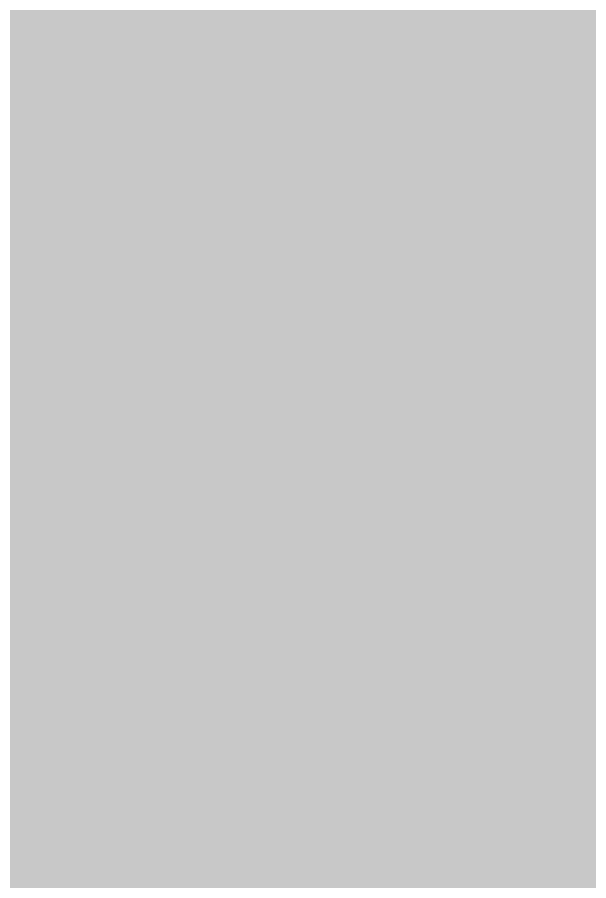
# Model space of a CAD drawing. Extents: x -23 to 289, y -67 to 135.
# Drawn here: x 140.4871 to 140.8088, y 94.5582 to 95.0448 of the extents above; entities that cross this region are included whole.
import ezdxf
from ezdxf.enums import TextEntityAlignment as Align

# ---------------------------------------------------------------- set-up
doc = ezdxf.new("R2010")
doc.units = 0
doc.header["$MEASUREMENT"] = 0
for name, color, linetype in [('ASSEMBLY_PART_NUMBERS_BTM', 191, 'CONTINUOUS'), ('GENERATED_SILKSCREEN_BTM', 255, 'CONTINUOUS'), ('PLANE_SHAPES_LAYER_TOP', 150, 'CONTINUOUS'), ('SILKSCREEN_REF_DES_BTM', 211, 'CONTINUOUS'), ('TRACES_LAYER_BOTTOM', 230, 'CONTINUOUS'), ('TRACES_LAYER_TOP', 150, 'CONTINUOUS')]:
    doc.layers.add(name, color=color, linetype=linetype)
doc.styles.add('VERIBEST_GERBER_0', font='txt')

msp = doc.modelspace()

# ---------------------------------------------------------------- linework, layer by layer
at = {"layer": 'GENERATED_SILKSCREEN_BTM', "const_width": 0.15}
for points in [[(140.54, 94.9612), (140.5384, 94.9652), (140.5376, 94.9676), (140.5368, 94.9716), (140.5368, 95.3764), (140.5384, 95.382), (140.5424, 95.386), (140.5472, 95.3908), (140.5528, 95.3924), (141.3208, 95.3924)], [(140.5696, 95.3588), (140.5696, 94.9772), (140.6704, 94.8524), (141.2032, 94.8524), (141.304, 94.9772), (141.304, 95.3588), (140.5696, 95.3588)], [(141.2112, 94.8204), (140.6624, 94.8204), (140.6584, 94.8212), (140.656, 94.8228), (140.6536, 94.8228), (140.6528, 94.8236), (140.652, 94.8252), (140.6496, 94.826), (140.54, 94.9612)], [(141.3368, 94.2148), (141.3368, 94.4844), (141.336, 94.4876), (141.3352, 94.4908), (141.3336, 94.494), (141.224, 94.6284), (141.2224, 94.63), (141.2216, 94.6316), (141.2192, 94.6332), (141.2136, 94.6348), (141.2112, 94.6356), (140.6624, 94.6356), (140.6584, 94.6348), (140.6552, 94.6332), (140.6536, 94.6316), (140.652, 94.63), (140.6496, 94.6284), (140.54, 94.494), (140.5392, 94.4908), (140.5384, 94.4884), (140.5376, 94.4876), (140.5368, 94.4844), (140.5368, 94.2148)], [(140.5696, 94.4796), (140.6704, 94.6028), (140.9576, 94.6028), (140.8688, 94.494), (140.868, 94.4908), (140.8672, 94.4892), (140.8672, 94.4884), (140.8664, 94.4884), (140.8656, 94.4844), (140.8656, 94.2148)]]:
    msp.add_lwpolyline(points, dxfattribs=at)
at = {"layer": 'PLANE_SHAPES_LAYER_TOP'}
msp.add_solid([(130.5, 77.5), (153.5, 77.5), (130.5, 111.5), (153.5, 111.5)], dxfattribs=at)
at = {"layer": 'TRACES_LAYER_BOTTOM', "const_width": 0.35}
msp.add_lwpolyline([(142.55, 92.44), (142.075, 92.44), (140.82551, 93.68949), (140.82551, 100.32908), (139.31571, 101.83888), (139.31571, 108.67418), (137.42308, 110.5668), (130.97749, 110.5668), (130.73, 110.81429), (130.73, 111.7)], dxfattribs=at)
at = {"layer": 'TRACES_LAYER_TOP', "const_width": 0.35}
msp.add_lwpolyline([(135.5, 98.8), (137.41767, 96.88233), (138.56523, 96.88233), (141.74755, 93.7), (143.9, 93.7)], dxfattribs=at)

# ---------------------------------------------------------------- texts
at = {"layer": 'ASSEMBLY_PART_NUMBERS_BTM', "style": 'VERIBEST_GERBER_0', "text_generation_flag": 2}
msp.add_text('ERJ-3EKF10R0V', height=2.032, rotation=90, dxfattribs=at).set_placement((138.79, 104.75), align=Align.TOP_LEFT)
for s, p in [('ERJ-3GEY0R00V', (150.75, 96.71)), ('CL10B104KB8SFNC', (163.5, 95.54)), ('ERJ-3GEY0R00V', (150.75, 95.21))]:
    msp.add_text(s, height=2.032, dxfattribs=at).set_placement(p, align=Align.TOP_LEFT)
at = {"layer": 'SILKSCREEN_REF_DES_BTM', "style": 'VERIBEST_GERBER_0', "text_generation_flag": 2}
msp.add_text('D69', height=0.8, rotation=90, dxfattribs=at).set_placement((140.54, 95.5), align=Align.TOP_LEFT)

doc.saveas('drawing.dxf')
